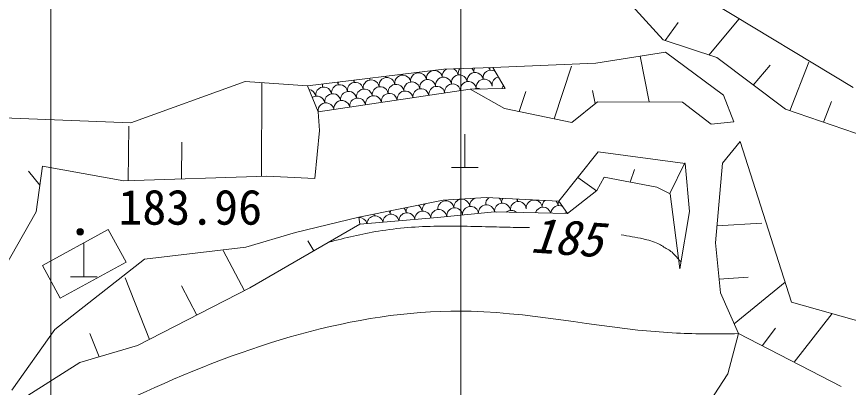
# Model space of a CAD drawing. Units: millimetres, scale not verified. Extents: x 40000 to 680000, y 20000 to 380000.
# Drawn here: x 408245 to 439438, y 276807 to 290732 of the extents above; entities that cross this region are included whole.
import ezdxf
from ezdxf.enums import TextEntityAlignment as Align

# ---------------------------------------------------------------- set-up
doc = ezdxf.new("R2010")
doc.units = ezdxf.units.MM
doc.header["$LTSCALE"] = 1000
doc.layers.add('M-BGD', color=7, linetype='Continuous', lineweight=13)
doc.layers.add('M-STR-STRC', color=7, linetype='Continuous', lineweight=13)
doc.styles.add('ＭＳ ゴシック', font='')
doc.styles.get('ＭＳ ゴシック').set_extended_font_data('MS Gothic')

msp = doc.modelspace()

# ---------------------------------------------------------------- linework, layer by layer
at = {"layer": 'M-BGD'}
for p, q in [((424910, 302204), (424910, 270924)), ((430873, 291649), (432488, 289857)), ((439614, 288072), (434356, 291247)), ((432561, 289833), (433061, 290516)), ((434206, 289289), (435344, 290650)), ((432488, 289857), (434500, 289192)), ((429965, 288979), (432584, 289401)), ((431969, 287526), (431635, 289248)), ((432584, 289401), (434758, 287782)), ((434500, 289192), (437074, 287254)), ((426106, 288819), (429965, 288979)), ((428405, 286896), (429051, 288872)), ((435869, 288161), (436500, 288914)), ((437244, 287196), (437951, 289027)), ((419156, 288136), (424266, 288758)), ((424266, 288758), (426106, 288819)), ((426568, 288026), (426106, 288819)), ((416810, 288295), (412527, 286746)), ((419156, 288136), (416810, 288295)), ((417424, 284727), (417438, 288252)), ((419551, 287151), (419156, 288136)), ((425260, 288003), (419551, 287151)), ((426568, 288026), (425260, 288003)), ((426568, 288026), (425260, 288003)), ((426545, 287284), (425260, 288003)), ((425260, 288003), (426545, 287284)), ((427092, 287170), (427337, 287921)), ((429943, 287468), (429848, 287958)), ((434758, 287782), (435148, 286781)), ((430025, 287534), (429067, 286758)), ((433213, 287520), (430025, 287534)), ((434292, 286687), (433213, 287520)), ((438506, 286764), (438806, 287541)), ((419551, 287151), (419602, 286451)), ((419551, 287151), (419602, 286451)), ((429067, 286758), (426545, 287284)), ((437074, 287254), (444185, 284823)), ((412527, 286746), (407752, 286933)), ((435148, 286781), (434292, 286687)), ((412422, 284565), (412449, 286612)), ((419602, 286451), (419423, 284646)), ((425055, 285061), (425055, 286311)), ((414423, 284630), (414441, 286014)), ((434722, 285231), (435374, 286038)), ((435374, 286038), (437303, 280014)), ((428580, 283799), (430055, 285658)), ((430055, 285658), (433312, 285220)), ((409212, 285118), (408975, 283395)), ((412271, 284560), (409212, 285118)), ((432745, 284086), (433311, 285236)), ((433312, 285220), (433476, 283417)), ((434451, 282230), (434722, 285231)), ((409113, 284400), (408689, 284929)), ((424555, 285061), (425555, 285061)), ((431252, 284519), (431412, 284987)), ((417634, 284734), (412271, 284560)), ((419423, 284646), (417634, 284734)), ((429988, 284185), (429289, 284693)), ((430010, 284202), (430284, 284702)), ((430284, 284702), (432256, 284329)), ((428903, 283343), (430010, 284202)), ((432256, 284329), (432757, 284080)), ((424245, 283833), (425853, 283936)), ((425853, 283936), (428580, 283799)), ((432757, 284080), (433122, 281255)), ((421080, 283200), (424245, 283833)), ((428580, 283799), (428903, 283343)), ((408975, 283395), (407071, 280048)), ((426165, 283395), (424030, 283182)), ((428903, 283343), (426165, 283395)), ((433476, 283417), (433122, 281255)), ((421116, 282942), (416992, 280545)), ((418701, 282621), (421080, 283200)), ((421080, 283200), (421116, 282942)), ((424030, 283182), (421116, 282942)), ((434509, 282874), (436198, 282979)), ((411680, 282736), (409209, 281388)), ((412349, 281509), (411680, 282736)), ((418701, 282621), (416836, 282072)), ((419387, 281937), (419170, 282309)), ((410760, 280957), (410760, 282207)), ((416836, 282072), (413042, 281624)), ((434637, 280364), (434451, 282230)), ((416786, 280439), (415993, 281944)), ((409209, 281388), (409878, 280161)), ((409683, 278977), (413042, 281624)), ((409878, 280161), (412349, 281509)), ((410260, 280957), (411260, 280957)), ((413225, 278607), (412312, 280926)), ((434586, 280875), (435683, 280943)), ((435155, 279197), (437065, 280759)), ((416992, 280545), (412774, 278375)), ((415008, 279524), (414432, 280617)), ((434637, 280364), (435319, 278826)), ((437303, 280014), (442523, 278524)), ((437407, 277750), (438825, 279579)), ((408067, 276703), (409683, 278977)), ((436201, 278371), (436709, 279026)), ((411334, 277951), (410988, 278830)), ((435319, 278826), (434917, 277312)), ((435319, 278826), (439168, 276842)), ((410611, 277737), (412774, 278375)), ((408294, 276260), (410611, 277737)), ((434917, 277312), (434240, 276282))]:
    msp.add_line(p, q, dxfattribs=at)
for radius in [125, 100, 75, 50, 25]:
    msp.add_circle((410631, 282648), radius, dxfattribs=at)
for centre, start, end in [((422385, 288484), 8.4892, 15.5452), ((422979, 288572), 181.4548, 188.4892), ((423320, 288320), 8.4892, 188.4892), ((422979, 288572), 8.4892, 12.4283), ((423572, 288661), 184.5578, 188.4892), ((423913, 288408), 8.4892, 188.4892), ((423572, 288661), 8.4892, 9.3252), ((424165, 288749), 187.6535, 188.4892), ((424506, 288497), 118.2877, 188.4892), ((424847, 288244), 8.4892, 188.4892), ((424506, 288497), 8.4892, 65.5111), ((425100, 288585), 140.1181, 188.4892), ((425441, 288333), 8.4892, 188.4892), ((425100, 288585), 8.4892, 43.6807), ((425693, 288674), 155.9989, 188.4892), ((426034, 288422), 59.2744, 188.4892), ((425693, 288674), 8.4892, 27.7999), ((426287, 288763), 169.9311, 188.4892), ((420011, 288129), 8.4892, 28.3927), ((420605, 288218), 168.781, 188.4892), ((420946, 287965), 8.4892, 188.4892), ((420605, 288218), 8.4892, 25.102), ((421198, 288306), 172.0095, 188.4892), ((421539, 288054), 8.4892, 188.4892), ((421198, 288306), 8.4892, 21.8735), ((421792, 288395), 175.1942, 188.4892), ((422133, 288143), 8.4892, 188.4892), ((421792, 288395), 8.4892, 18.6888), ((422385, 288484), 178.3378, 188.4892), ((422726, 288231), 8.4892, 188.4892), ((423067, 287979), 8.4892, 188.4892), ((423661, 288067), 8.4892, 188.4892), ((424254, 288156), 8.4892, 188.4892), ((425188, 287992), 8.4892, 188.4892), ((425782, 288081), 8.4892, 188.4892), ((426375, 288169), 101.8282, 188.4892), ((419166, 287700), 8.4892, 81.0421), ((419759, 287788), 8.4892, 188.4892), ((420011, 288129), 165.4903, 188.4892), ((420352, 287877), 8.4892, 188.4892), ((420693, 287624), 8.4892, 188.4892), ((421287, 287713), 8.4892, 188.4892), ((421880, 287802), 8.4892, 188.4892), ((422474, 287890), 8.4892, 188.4892), ((422815, 287638), 8.4892, 188.4892), ((423408, 287726), 8.4892, 188.4892), ((424002, 287815), 8.4892, 188.4892), ((424595, 287903), 8.4892, 188.4892), ((425529, 287740), 64.1841, 117.8117), ((426716, 287917), 134.2911, 159.2262), ((419507, 287447), 8.4892, 125.1571), ((420100, 287536), 8.4892, 188.4892), ((421034, 287372), 8.4892, 188.4892), ((421628, 287461), 8.4892, 188.4892), ((422221, 287549), 8.4892, 188.4892), ((419848, 287195), 8.4892, 188.4892), ((420441, 287283), 8.4892, 188.4892), ((419254, 287106), 8.4895, 35.1573), ((419254, 287106), 8.4892, 8.4895), ((424941, 283574), 5.6952, 185.6952), ((424613, 283843), 5.6952, 6.2776), ((425210, 283902), 185.113, 185.6952), ((425538, 283634), 113.8653, 185.6952), ((426135, 283693), 127.5745, 185.6952), ((426135, 283693), 5.6952, 46.6773), ((426732, 283753), 149.5495, 185.6952), ((426732, 283753), 5.6952, 24.7023), ((427329, 283812), 167.6333, 185.6952), ((423150, 283395), 145.7542, 185.6952), ((423150, 283395), 5.6952, 56.8828), ((423747, 283455), 125.7853, 185.6952), ((424344, 283515), 5.6952, 185.6952), ((424016, 283783), 5.6952, 10.3686), ((424613, 283843), 181.0363, 185.6952), ((424672, 283246), 5.6952, 185.6952), ((425269, 283305), 5.6952, 185.6952), ((425866, 283365), 5.6952, 185.6952), ((426463, 283424), 5.6952, 185.6952), ((427060, 283484), 5.6952, 185.6952), ((427657, 283544), 5.6952, 185.6952), ((427329, 283812), 5.6952, 6.6185), ((427926, 283872), 184.7735, 185.6952), ((427986, 283275), 15.4708, 162.3638), ((428254, 283603), 132.1642, 185.6952), ((428583, 283334), 62.7111, 176.1178), ((428254, 283603), 5.6952, 42.0876), ((428851, 283663), 153.6875, 185.6952), ((421687, 282948), 12.4494, 176.9756), ((421359, 283217), 5.6952, 18.5656), ((421956, 283276), 172.5323, 185.6952), ((422284, 283008), 10.4691, 178.9558), ((421956, 283276), 5.6952, 30.1047), ((422553, 283336), 160.1182, 185.6952), ((422881, 283067), 8.4993, 180.9256), ((422553, 283336), 5.6952, 42.5187), ((423478, 283127), 6.5305, 182.8944), ((424075, 283186), 5.6952, 184.86), ((426194, 283096), 82.1767, 95.658), ((426194, 283096), 95.658, 95.6952), ((426791, 283156), 48.1213, 129.7133), ((428911, 283066), 94.5125, 111.425), ((428583, 283334), 5.6952, 7.8394), ((429180, 283394), 183.6858, 185.6952), ((421090, 282889), 14.4386, 91.5058)]:
    msp.add_arc(centre, 300, start, end, dxfattribs=at)
for points, knots in [([(419949, 282263), (420568, 282418), (421188, 282573), (421817, 282676), (422546, 282796), (423287, 282848), (424027, 282861), (424768, 282874), (425507, 282848), (426246, 282831), (426383, 282828), (426520, 282825), (426657, 282822), (426794, 282819), (426931, 282816), (427068, 282814), (427205, 282811), (427342, 282809), (427479, 282807)], [0, 0, 0, 0, 1, 1, 1, 2, 2, 2, 3, 3, 3, 4, 4, 4, 5, 5, 5, 6, 6, 6, 6]), ([(430914, 282536), (431191, 282492), (431468, 282448), (431743, 282384), (431933, 282341), (432122, 282288), (432296, 282205), (432420, 282145), (432536, 282070), (432655, 281998), (432714, 281961), (432773, 281925), (432826, 281881), (432886, 281830), (432937, 281768), (432990, 281708), (433042, 281648), (433096, 281590), (433150, 281531)], [0, 0, 0, 0, 1, 1, 1, 2, 2, 2, 3, 3, 3, 4, 4, 4, 5, 5, 5, 6, 6, 6, 6]), ([(396827, 267677), (399112, 268966), (401397, 270255), (403664, 271560), (406858, 273398), (410016, 275268), (413426, 276802), (417182, 278491), (421245, 279773), (425288, 279666), (427854, 279598), (430413, 278970), (432991, 278846), (433766, 278809), (434543, 278817), (435319, 278826)], [0, 0, 0, 0, 1, 1, 1, 2, 2, 2, 3, 3, 3, 4, 4, 4, 5, 5, 5, 5])]:
    msp.add_open_spline(points, degree=3, knots=knots, dxfattribs=at)
at = {"layer": 'M-STR-STRC'}
msp.add_line((409527, 299695), (409527, 267888), dxfattribs=at)

# ---------------------------------------------------------------- texts
at = {"layer": 'M-BGD', "style": 'ＭＳ ゴシック'}
msp.add_text('183.96', height=1320, dxfattribs=at).set_placement((412062, 282521), align=Align.BOTTOM_LEFT)
at = {"layer": 'M-BGD', "style": 'ＭＳ ゴシック', "oblique": 15}
msp.add_text('185', height=1320, rotation=355.948, dxfattribs=at).set_placement((427460, 281485), align=Align.BOTTOM_LEFT)

doc.saveas('drawing.dxf')
